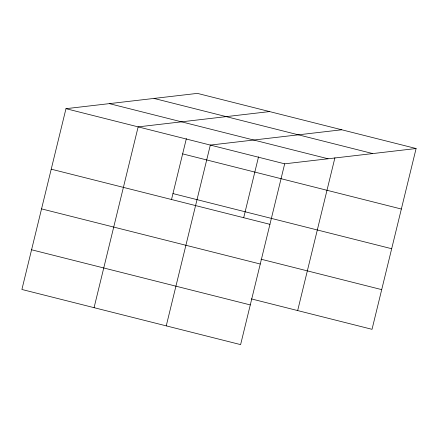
<?xml version="1.0" encoding="UTF-8"?>
<svg xmlns="http://www.w3.org/2000/svg" width="438" height="438" viewBox="0 0 438 438"><rect width="100%" height="100%" fill="white"/><g stroke="black" fill="none" stroke-linecap="round" stroke-linejoin="round"><path stroke-width="0.66" d="M416.1 148.526L197.39 93.382L65.974 108.679L21.9 289.474L240.61 344.618L284.684 163.823L416.1 148.526L372.026 329.321L251.313 298.886M94.071 307.673L138.145 126.878L269.567 111.581M171.521 199.514L186.369 138.589M166.248 325.872L210.322 145.077L341.739 129.774M243.692 217.713L258.546 156.788M297.665 310.575L334.933 157.702M154.023 98.43L372.733 153.574M109.341 103.631L328.051 158.775M65.974 108.679L284.684 163.823M182.646 153.88L401.35 209.03M172.966 193.58L391.676 248.724M51.224 169.178L269.934 224.327M260.993 259.186L381.706 289.627M41.55 208.877L260.254 264.021M31.58 249.775L250.284 304.925"/></g></svg>
